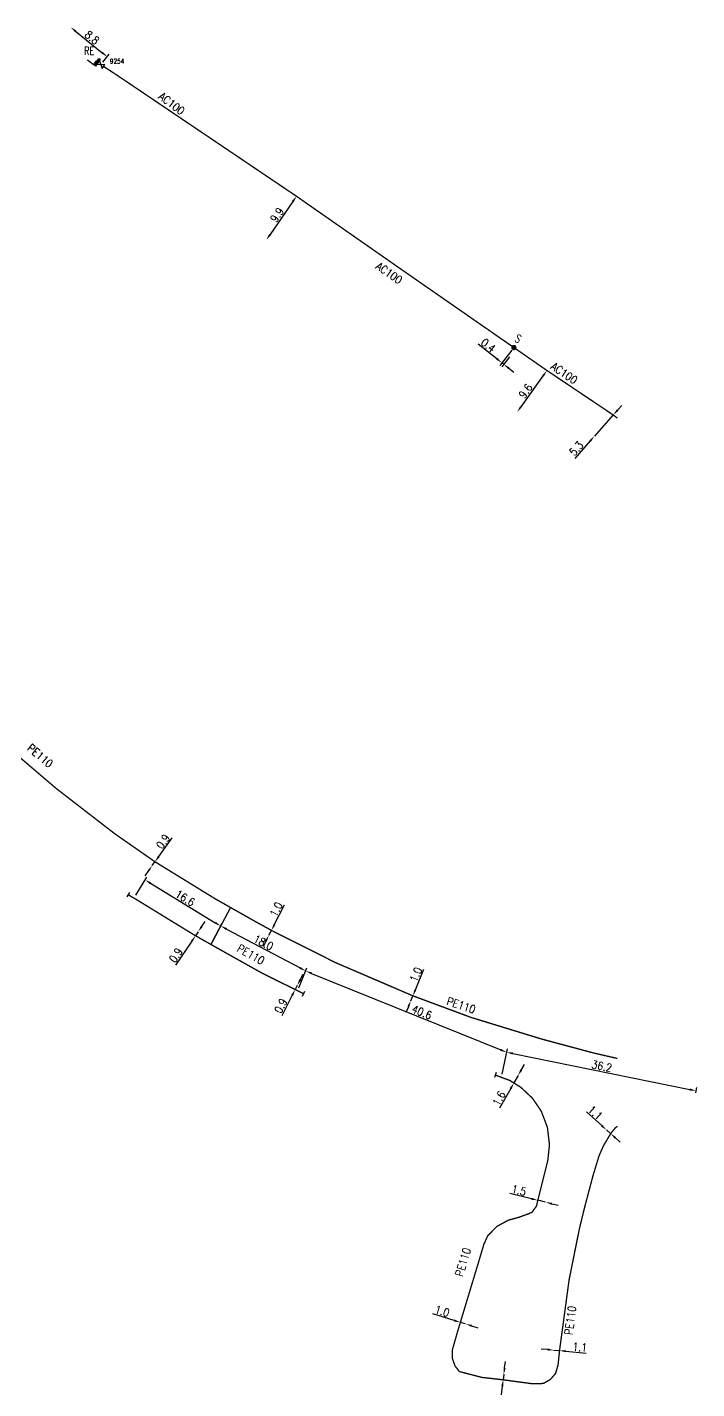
# Model space of a CAD drawing. Header units: millimetres. Extents: x 138998 to 140015, y 127998 to 129006.
# Drawn here: x 139889.5 to 140014.9, y 128751 to 129006.1 of the extents above; entities that cross this region are included whole.
import ezdxf
from ezdxf.enums import TextEntityAlignment as Align

# ---------------------------------------------------------------- set-up
doc = ezdxf.new("R2010")
doc.units = ezdxf.units.MM
doc.header["$PDMODE"] = 34
doc.linetypes.add('L_25_AP', pattern=[2000, 1000, 1000])
doc.linetypes.add('L_25_PE', pattern=[2000, 1000, 1000])
doc.layers.get('0').update_dxf_attribs({"linetype": 'CONTINUOUS'})
doc.layers.get('DEFPOINTS').update_dxf_attribs({"linetype": 'CONTINUOUS'})
for name, color, linetype in [('L_150', 1, 'CONTINUOUS'), ('L_300', 7, 'CONTINUOUS'), ('L_340', 7, 'CONTINUOUS')]:
    doc.layers.add(name, color=color, linetype=linetype)
doc.styles.add('G_ROMANS', font='ROMANS.SHX', dxfattribs={"width": 0.75})
doc.styles.get("Standard").update_dxf_attribs({"font": 'romans.shx', "width": 0.85})
doc.dimstyles.get("Standard").update_dxf_attribs({"dimtxt": 1.5, "dimasz": 1.2, "dimexe": 0.625, "dimexo": 0.625, "dimgap": 0.25, "dimtad": 1, "dimdec": 1, "dimzin": 0, "dimdsep": 46, "dimtxsty": 'Standard', "dimcen": -0.5, "dimadec": 0, "dimazin": 0, "dimtfac": 1, "dimtdec": 1, "dimtmove": 0, "dimatfit": 3, "dimfxl": 0, "dimtolj": 1, "dimtzin": 0, "dimarcsym": 0})

# ---------------------------------------------------------------- blocks, each defined once
blk = doc.blocks.new('*D213')
at = {"layer": 'DEFPOINTS', "color": 0, "linetype": 'Continuous', "transparency": 16777216}
for p in [(139986.8, 128941.79), (139981.21, 128933.99), (139981.21, 128933.99)]:
    blk.add_point(p, dxfattribs=at)
at = {"layer": 'L_150', "color": 0, "linetype": 'Continuous', "lineweight": -2, "transparency": 16777216}
blk.add_line((139986.1, 128940.82), (139981.91, 128934.96), dxfattribs=at)
at = {"layer": 'L_150', "color": 0, "linetype": 'Continuous', "transparency": 16777216}
for points in [[(139985.94, 128940.93), (139986.27, 128940.7), (139986.8, 128941.79)], [(139981.75, 128935.08), (139982.08, 128934.85), (139981.21, 128933.99)]]:
    blk.add_solid(points, dxfattribs=at)
at = {"layer": 'L_150', "color": 0, "linetype": 'Continuous', "transparency": 16777216, "insert": (139982.81, 128937.94), "char_height": 1.5, "attachment_point": 5, "rotation": 54.409}
blk.add_mtext('\\A1;9.6', dxfattribs=at)
blk = doc.blocks.new('L_300_11')
at = {"color": 0, "linetype": 'Continuous', "const_width": 0.497, "flags": 128}
blk.add_lwpolyline([(-0.25, 0, 1), (0.25, 0, 1)], format="xyb", close=True, dxfattribs=at)
at = {"color": 0, "linetype": 'Continuous', "style": 'G_ROMANS', "width": 0.75}
blk.add_text('S', height=1.5, dxfattribs=at).set_placement((0, 1.85), align=Align.MIDDLE)
at = {"color": 0, "linetype": 'Continuous', "width": 0.75, "flags": 3}
for tag, p in [('DEF_LEG', (0, -5)), ('DEF_COUP', (0, -7.5)), ('DEF_TYPE', (0, -10))]:
    blk.add_attdef(tag, text='', height=1.2, dxfattribs=at).set_placement(p, align=Align.MIDDLE)
blk = doc.blocks.new('*D214')
at = {"layer": 'DEFPOINTS', "color": 0, "linetype": 'Continuous', "transparency": 16777216}
for p in [(139980.18, 128944.82), (139980.61, 128946.09), (139978.36, 128943.23)]:
    blk.add_point(p, dxfattribs=at)
at = {"layer": 'L_300', "color": 0, "linetype": 'Continuous', "lineweight": -2, "transparency": 16777216}
for p, q in [((139977.42, 128943.97), (139973.93, 128946.71)), ((139980.22, 128945.6), (139977.98, 128942.74)), ((139979.79, 128944.33), (139978.33, 128942.46)), ((139978.71, 128942.96), (139978.36, 128943.23)), ((139979.65, 128942.21), (139980.6, 128941.47))]:
    blk.add_line(p, q, dxfattribs=at)
at = {"layer": 'L_300', "color": 0, "linetype": 'Continuous', "transparency": 16777216}
for points in [[(139977.54, 128944.13), (139977.29, 128943.82), (139978.36, 128943.23)], [(139979.78, 128942.37), (139979.53, 128942.06), (139978.71, 128942.96)]]:
    blk.add_solid(points, dxfattribs=at)
at = {"layer": 'L_300', "color": 0, "linetype": 'Continuous', "transparency": 16777216, "insert": (139975.82, 128946.5), "char_height": 1.5, "attachment_point": 5, "rotation": 321.8153}
blk.add_mtext('\\A1;0.4', dxfattribs=at)
blk = doc.blocks.new('*D232')
at = {"layer": 'DEFPOINTS', "color": 0, "linetype": 'Continuous', "transparency": 16777216}
for p in [(139939.91, 128974.43), (139934.27, 128966.29), (139934.27, 128966.29)]:
    blk.add_point(p, dxfattribs=at)
at = {"layer": 'L_150', "color": 0, "linetype": 'Continuous', "lineweight": -2, "transparency": 16777216}
blk.add_line((139939.23, 128973.44), (139934.95, 128967.28), dxfattribs=at)
at = {"layer": 'L_150', "color": 0, "linetype": 'Continuous', "transparency": 16777216}
for points in [[(139939.06, 128973.56), (139939.39, 128973.33), (139939.91, 128974.43)], [(139934.79, 128967.39), (139935.12, 128967.17), (139934.27, 128966.29)]]:
    blk.add_solid(points, dxfattribs=at)
at = {"layer": 'L_150', "color": 0, "linetype": 'Continuous', "transparency": 16777216, "insert": (139936.27, 128970.93), "char_height": 1.5, "attachment_point": 5, "rotation": 55.2483}
blk.add_mtext('\\A1;9.9', dxfattribs=at)
blk = doc.blocks.new('L_300_03')
at = {"color": 0, "linetype": 'Continuous', "flags": 128}
blk.add_lwpolyline([(-1, 0.75), (1, -0.75), (1, 0.75), (-1, -0.75), (-1, 0.75)], dxfattribs=at)
at = {"color": 0, "linetype": 'Continuous', "width": 0.75}
blk.add_attdef('NUM', text='', height=1.5, dxfattribs=at).set_placement((0, 2.1), align=Align.MIDDLE_CENTER)
at = {"color": 0, "linetype": 'Continuous', "width": 0.75, "flags": 3}
for tag, p in [('DEF_COUP', (0, -7.5)), ('DEF_LEG', (0, -5)), ('DEF_TYPE', (0, -10))]:
    blk.add_attdef(tag, text='', height=1.2, dxfattribs=at).set_placement(p, align=Align.MIDDLE)
blk = doc.blocks.new('L_340_20')
at = {"linetype": 'Continuous'}
blk.add_hatch(color=0, dxfattribs=at).paths.add_polyline_path([(0.125, 0.75), (-0.125, 0.75), (-0.125, -0.75), (0.125, -0.75)])
at = {"color": 0, "linetype": 'Continuous'}
blk.add_lwpolyline([(-0.125, 0.75), (0.125, 0.75), (0.125, -0.75), (-0.125, -0.75)], close=True, dxfattribs=at)
at = {"color": 0, "linetype": 'Continuous', "width": 0.75}
for tag, height, flags, p in [('RE', 1.5, 8, (0, 3)), ('DEF_LEG', 1.2, 3, (0, -5)), ('DEF_COUP', 1.2, 3, (0, -7.5)), ('DEF_TYPE', 1.2, 3, (0, -10))]:
    blk.add_attdef(tag, text='', height=height, dxfattribs=dict(at, flags=flags)).set_placement(p, align=Align.MIDDLE)
blk = doc.blocks.new('*D328')
at = {"layer": 'DEFPOINTS', "color": 0, "linetype": 'Continuous', "ltscale": 0.1, "transparency": 16777216}
for p in [(139978.6, 128752.66), (139978.73, 128753.71), (139978.73, 128753.71)]:
    blk.add_point(p, dxfattribs=at)
at = {"layer": 'L_150', "color": 0, "linetype": 'Continuous', "lineweight": -2, "ltscale": 0.1, "transparency": 16777216}
for p, q in [((139978.88, 128754.9), (139979.03, 128756.09)), ((139978.73, 128753.71), (139978.6, 128752.66)), ((139978.45, 128751.47), (139977.91, 128747.18))]:
    blk.add_line(p, q, dxfattribs=at)
at = {"layer": 'L_150', "color": 0, "linetype": 'Continuous', "ltscale": 0.1, "transparency": 16777216}
for points in [[(139978.68, 128754.92), (139979.08, 128754.87), (139978.73, 128753.71)], [(139978.25, 128751.5), (139978.65, 128751.45), (139978.6, 128752.66)]]:
    blk.add_solid(points, dxfattribs=at)
at = {"layer": 'L_150', "color": 0, "linetype": 'Continuous', "ltscale": 0.1, "transparency": 16777216, "insert": (139977.08, 128748.61), "char_height": 1.5, "attachment_point": 5, "rotation": 82.8265}
blk.add_mtext('\\A1;1.1', dxfattribs=at)
blk = doc.blocks.new('*D329')
at = {"layer": 'DEFPOINTS', "color": 0, "linetype": 'Continuous', "ltscale": 0.1, "transparency": 16777216}
for p in [(139988.12, 128758.22), (139988.12, 128758.22), (139989.16, 128758.12)]:
    blk.add_point(p, dxfattribs=at)
at = {"layer": 'L_150', "color": 0, "linetype": 'Continuous', "lineweight": -2, "ltscale": 0.1, "transparency": 16777216}
for p, q in [((139986.92, 128758.32), (139985.73, 128758.43)), ((139988.12, 128758.22), (139989.16, 128758.12)), ((139990.36, 128758.02), (139994.17, 128757.68))]:
    blk.add_line(p, q, dxfattribs=at)
at = {"layer": 'L_150', "color": 0, "linetype": 'Continuous', "ltscale": 0.1, "transparency": 16777216}
for points in [[(139986.94, 128758.52), (139986.91, 128758.12), (139988.12, 128758.22)], [(139990.38, 128758.22), (139990.34, 128757.82), (139989.16, 128758.12)]]:
    blk.add_solid(points, dxfattribs=at)
at = {"layer": 'L_150', "color": 0, "linetype": 'Continuous', "ltscale": 0.1, "transparency": 16777216, "insert": (139992.95, 128758.79), "char_height": 1.5, "attachment_point": 5, "rotation": 354.9535}
blk.add_mtext('\\A1;1.1', dxfattribs=at)
blk = doc.blocks.new('*D330')
at = {"layer": 'DEFPOINTS', "color": 0, "linetype": 'Continuous', "ltscale": 0.1, "transparency": 16777216}
for p in [(139997.95, 128799.49), (139997.95, 128799.49), (139998.73, 128798.79)]:
    blk.add_point(p, dxfattribs=at)
at = {"layer": 'L_150', "color": 0, "linetype": 'Continuous', "lineweight": -2, "ltscale": 0.1, "transparency": 16777216}
for p, q in [((139997.06, 128800.29), (139994.21, 128802.85)), ((139998.73, 128798.79), (139997.95, 128799.49)), ((139999.62, 128797.98), (140000.52, 128797.18))]:
    blk.add_line(p, q, dxfattribs=at)
at = {"layer": 'L_150', "color": 0, "linetype": 'Continuous', "ltscale": 0.1, "transparency": 16777216}
for points in [[(139997.19, 128800.44), (139996.92, 128800.14), (139997.95, 128799.49)], [(139999.76, 128798.13), (139999.49, 128797.84), (139998.73, 128798.79)]]:
    blk.add_solid(points, dxfattribs=at)
at = {"layer": 'L_150', "color": 0, "linetype": 'Continuous', "ltscale": 0.1, "transparency": 16777216, "insert": (139995.86, 128802.71), "char_height": 1.5, "attachment_point": 5, "rotation": 318.0686}
blk.add_mtext('\\A1;1.1', dxfattribs=at)
blk = doc.blocks.new('*D331')
at = {"layer": 'DEFPOINTS', "color": 0, "linetype": 'Continuous', "ltscale": 0.1, "transparency": 16777216}
for p in [(139981.4, 128809.67), (139981.4, 128809.67), (139980.61, 128808.28)]:
    blk.add_point(p, dxfattribs=at)
at = {"layer": 'L_150', "color": 0, "linetype": 'Continuous', "lineweight": -2, "ltscale": 0.1, "transparency": 16777216}
for p, q in [((139981.99, 128810.71), (139982.58, 128811.76)), ((139981.4, 128809.67), (139980.61, 128808.28)), ((139980.02, 128807.23), (139977.95, 128803.59))]:
    blk.add_line(p, q, dxfattribs=at)
at = {"layer": 'L_150', "color": 0, "linetype": 'Continuous', "ltscale": 0.1, "transparency": 16777216}
for points in [[(139981.81, 128810.81), (139982.16, 128810.62), (139981.4, 128809.67)], [(139979.84, 128807.33), (139980.19, 128807.13), (139980.61, 128808.28)]]:
    blk.add_solid(points, dxfattribs=at)
at = {"layer": 'L_150', "color": 0, "linetype": 'Continuous', "ltscale": 0.1, "transparency": 16777216, "insert": (139977.82, 128805.38), "char_height": 1.5, "attachment_point": 5, "rotation": 60.4925}
blk.add_mtext('\\A1;1.6', dxfattribs=at)
blk = doc.blocks.new('*D332')
at = {"layer": 'DEFPOINTS', "color": 0, "linetype": 'Continuous', "ltscale": 0.1, "transparency": 16777216}
for p in [(139985.1, 128786.29), (139986.56, 128785.93), (139986.56, 128785.93)]:
    blk.add_point(p, dxfattribs=at)
at = {"layer": 'L_150', "color": 0, "linetype": 'Continuous', "lineweight": -2, "ltscale": 0.1, "transparency": 16777216}
for p, q in [((139983.94, 128786.57), (139979.87, 128787.57)), ((139986.56, 128785.93), (139985.1, 128786.29)), ((139987.72, 128785.65), (139988.89, 128785.36))]:
    blk.add_line(p, q, dxfattribs=at)
at = {"layer": 'L_150', "color": 0, "linetype": 'Continuous', "ltscale": 0.1, "transparency": 16777216}
for points in [[(139983.98, 128786.77), (139983.89, 128786.38), (139985.1, 128786.29)], [(139987.77, 128785.84), (139987.68, 128785.45), (139986.56, 128785.93)]]:
    blk.add_solid(points, dxfattribs=at)
at = {"layer": 'L_150', "color": 0, "linetype": 'Continuous', "ltscale": 0.1, "transparency": 16777216, "insert": (139981.56, 128788.18), "char_height": 1.5, "attachment_point": 5, "rotation": 346.2581}
blk.add_mtext('\\A1;1.5', dxfattribs=at)
blk = doc.blocks.new('*D333')
at = {"layer": 'DEFPOINTS', "color": 0, "linetype": 'Continuous', "transparency": 16777216}
for p in [(139978.3, 128809.33), (140014.73, 128806.82), (140014.54, 128805.84)]:
    blk.add_point(p, dxfattribs=at)
at = {"layer": 'L_340', "color": 0, "linetype": 'Continuous', "lineweight": -2, "transparency": 16777216}
for p, q in [((139978.43, 128809.94), (139979.39, 128814.65)), ((139980.44, 128813.8), (140013.56, 128807.06)), ((140014.66, 128806.45), (140014.86, 128807.43))]:
    blk.add_line(p, q, dxfattribs=at)
at = {"layer": 'L_340', "color": 0, "linetype": 'Continuous', "transparency": 16777216}
for points in [[(139980.48, 128813.99), (139980.4, 128813.6), (139979.26, 128814.04)], [(140013.6, 128807.26), (140013.52, 128806.86), (140014.73, 128806.82)]]:
    blk.add_solid(points, dxfattribs=at)
at = {"layer": 'L_340', "color": 0, "linetype": 'Continuous', "transparency": 16777216, "insert": (139997.08, 128811.43), "char_height": 1.5, "attachment_point": 5, "rotation": 348.5011}
blk.add_mtext('\\A1;36.2', dxfattribs=at)
blk = doc.blocks.new('L_340_07')
at = {"color": 0, "linetype": 'Continuous', "const_width": 0.25, "flags": 128}
blk.add_lwpolyline([(0, 0), (1.25, 0)], dxfattribs=at)
at = {"color": 0, "linetype": 'Continuous', "flags": 128}
blk.add_lwpolyline([(1.25, -0.5), (1.25, 0.5)], dxfattribs=at)
at = {"color": 0, "linetype": 'Continuous', "style": 'G_ROMANS', "width": 0.75, "flags": 3}
for tag, p in [('DEF_LEG', (0.72, -3.47)), ('DEF_COUP', (0.72, -5.97)), ('DEF_TYPE', (0.72, -8.47))]:
    blk.add_attdef(tag, text='', height=1.2, dxfattribs=at).set_placement(p, align=Align.MIDDLE)
blk = doc.blocks.new('*D334')
at = {"layer": 'DEFPOINTS', "color": 0, "linetype": 'Continuous', "ltscale": 0.1, "transparency": 16777216}
for p in [(139921.47, 128836.58), (139921.47, 128836.58), (139920.99, 128835.87)]:
    blk.add_point(p, dxfattribs=at)
at = {"layer": 'L_150', "color": 0, "linetype": 'Continuous', "lineweight": -2, "ltscale": 0.1, "transparency": 16777216}
for p, q in [((139921.47, 128836.58), (139920.99, 128835.87)), ((139922.14, 128837.57), (139922.81, 128838.56)), ((139920.32, 128834.88), (139917.26, 128830.37))]:
    blk.add_line(p, q, dxfattribs=at)
at = {"layer": 'L_150', "color": 0, "linetype": 'Continuous', "ltscale": 0.1, "transparency": 16777216}
for points in [[(139921.98, 128837.68), (139922.31, 128837.46), (139921.47, 128836.58)], [(139920.15, 128834.99), (139920.48, 128834.77), (139920.99, 128835.87)]]:
    blk.add_solid(points, dxfattribs=at)
at = {"layer": 'L_150', "color": 0, "linetype": 'Continuous', "ltscale": 0.1, "transparency": 16777216, "insert": (139917.31, 128832.22), "char_height": 1.5, "attachment_point": 5, "rotation": 55.8798}
blk.add_mtext('\\A1;0.9', dxfattribs=at)
blk = doc.blocks.new('*D335')
at = {"layer": 'DEFPOINTS', "color": 0, "linetype": 'Continuous', "ltscale": 0.1, "transparency": 16777216}
for p in [(139940.05, 128826.54), (139940.05, 128826.54), (139939.66, 128825.79)]:
    blk.add_point(p, dxfattribs=at)
at = {"layer": 'L_150', "color": 0, "linetype": 'Continuous', "lineweight": -2, "ltscale": 0.1, "transparency": 16777216}
for p, q in [((139940.05, 128826.54), (139939.66, 128825.79)), ((139940.6, 128827.61), (139941.14, 128828.68)), ((139939.11, 128824.72), (139937.14, 128820.88))]:
    blk.add_line(p, q, dxfattribs=at)
at = {"layer": 'L_150', "color": 0, "linetype": 'Continuous', "ltscale": 0.1, "transparency": 16777216}
for points in [[(139940.42, 128827.7), (139940.77, 128827.52), (139940.05, 128826.54)], [(139938.93, 128824.81), (139939.29, 128824.63), (139939.66, 128825.79)]]:
    blk.add_solid(points, dxfattribs=at)
at = {"layer": 'L_150', "color": 0, "linetype": 'Continuous', "ltscale": 0.1, "transparency": 16777216, "insert": (139936.96, 128822.72), "char_height": 1.5, "attachment_point": 5, "rotation": 62.813}
blk.add_mtext('\\A1;0.9', dxfattribs=at)
blk = doc.blocks.new('*D341')
at = {"layer": 'DEFPOINTS', "color": 0, "linetype": 'Continuous', "ltscale": 0.1, "transparency": 16777216}
for p in [(139913.4, 128849.73), (139912.9, 128849.04), (139912.9, 128849.04)]:
    blk.add_point(p, dxfattribs=at)
at = {"layer": 'L_150', "color": 0, "linetype": 'Continuous', "lineweight": -2, "ltscale": 0.1, "transparency": 16777216}
for p, q in [((139914.11, 128850.7), (139916.64, 128854.19)), ((139912.9, 128849.04), (139913.4, 128849.73)), ((139912.2, 128848.07), (139911.49, 128847.1))]:
    blk.add_line(p, q, dxfattribs=at)
at = {"layer": 'L_150', "color": 0, "linetype": 'Continuous', "ltscale": 0.1, "transparency": 16777216}
for points in [[(139913.95, 128850.82), (139914.27, 128850.58), (139913.4, 128849.73)], [(139912.04, 128848.19), (139912.36, 128847.95), (139912.9, 128849.04)]]:
    blk.add_solid(points, dxfattribs=at)
at = {"layer": 'L_150', "color": 0, "linetype": 'Continuous', "ltscale": 0.1, "transparency": 16777216, "insert": (139914.92, 128853.52), "char_height": 1.5, "attachment_point": 5, "rotation": 54.0203}
blk.add_mtext('\\A1;0.9', dxfattribs=at)
blk = doc.blocks.new('*D344')
at = {"layer": 'DEFPOINTS', "color": 0, "linetype": 'Continuous', "ltscale": 0.1, "transparency": 16777216}
for p in [(139970.59, 128763.42), (139970.59, 128763.42), (139971.55, 128763.12)]:
    blk.add_point(p, dxfattribs=at)
at = {"layer": 'L_150', "color": 0, "linetype": 'Continuous', "lineweight": -2, "ltscale": 0.1, "transparency": 16777216}
for p, q in [((139969.45, 128763.77), (139965.44, 128765.01)), ((139971.55, 128763.12), (139970.59, 128763.42)), ((139972.69, 128762.77), (139973.84, 128762.42))]:
    blk.add_line(p, q, dxfattribs=at)
at = {"layer": 'L_150', "color": 0, "linetype": 'Continuous', "ltscale": 0.1, "transparency": 16777216}
for points in [[(139969.5, 128763.96), (139969.39, 128763.58), (139970.59, 128763.42)], [(139972.75, 128762.96), (139972.64, 128762.58), (139971.55, 128763.12)]]:
    blk.add_solid(points, dxfattribs=at)
at = {"layer": 'L_150', "color": 0, "linetype": 'Continuous', "ltscale": 0.1, "transparency": 16777216, "insert": (139967.17, 128765.52), "char_height": 1.5, "attachment_point": 5, "rotation": 342.8435}
blk.add_mtext('\\A1;1.0', dxfattribs=at)
blk = doc.blocks.new('*D345')
at = {"layer": 'DEFPOINTS', "color": 0, "linetype": 'Continuous', "ltscale": 0.1, "transparency": 16777216}
for p in [(139935.2, 128836.88), (139934.74, 128835.99), (139934.74, 128835.99)]:
    blk.add_point(p, dxfattribs=at)
at = {"layer": 'L_150', "color": 0, "linetype": 'Continuous', "lineweight": -2, "ltscale": 0.1, "transparency": 16777216}
for p, q in [((139935.75, 128837.94), (139937.66, 128841.67)), ((139934.74, 128835.99), (139935.2, 128836.88)), ((139934.2, 128834.92), (139933.65, 128833.85))]:
    blk.add_line(p, q, dxfattribs=at)
at = {"layer": 'L_150', "color": 0, "linetype": 'Continuous', "ltscale": 0.1, "transparency": 16777216}
for points in [[(139935.57, 128838.03), (139935.93, 128837.85), (139935.2, 128836.88)], [(139934.02, 128835.01), (139934.37, 128834.83), (139934.74, 128835.99)]]:
    blk.add_solid(points, dxfattribs=at)
at = {"layer": 'L_150', "color": 0, "linetype": 'Continuous', "ltscale": 0.1, "transparency": 16777216, "insert": (139936.09, 128840.8), "char_height": 1.5, "attachment_point": 5, "rotation": 62.8306}
blk.add_mtext('\\A1;1.0', dxfattribs=at)
blk = doc.blocks.new('*D346')
at = {"layer": 'DEFPOINTS', "color": 0, "linetype": 'Continuous', "ltscale": 0.1, "transparency": 16777216}
for p in [(139961.7, 128824.61), (139961.31, 128823.69), (139961.31, 128823.69)]:
    blk.add_point(p, dxfattribs=at)
at = {"layer": 'L_150', "color": 0, "linetype": 'Continuous', "lineweight": -2, "ltscale": 0.1, "transparency": 16777216}
for p, q in [((139962.16, 128825.72), (139963.77, 128829.58)), ((139961.31, 128823.69), (139961.7, 128824.61)), ((139960.85, 128822.58), (139960.39, 128821.47))]:
    blk.add_line(p, q, dxfattribs=at)
at = {"layer": 'L_150', "color": 0, "linetype": 'Continuous', "ltscale": 0.1, "transparency": 16777216}
for points in [[(139961.97, 128825.79), (139962.34, 128825.64), (139961.7, 128824.61)], [(139960.67, 128822.66), (139961.04, 128822.5), (139961.31, 128823.69)]]:
    blk.add_solid(points, dxfattribs=at)
at = {"layer": 'L_150', "color": 0, "linetype": 'Continuous', "ltscale": 0.1, "transparency": 16777216, "insert": (139962.27, 128828.59), "char_height": 1.5, "attachment_point": 5, "rotation": 67.3752}
blk.add_mtext('\\A1;1.0', dxfattribs=at)
blk = doc.blocks.new('*D363')
at = {"layer": 'DEFPOINTS', "color": 0, "linetype": 'Continuous', "transparency": 16777216}
for p in [(139940.12, 128825.56), (139979.26, 128814.04), (139979.26, 128814.04)]:
    blk.add_point(p, dxfattribs=at)
at = {"layer": 'L_340', "color": 0, "linetype": 'Continuous', "lineweight": -2, "transparency": 16777216}
for p, q in [((139940.36, 128826.14), (139941.86, 128829.85)), ((139942.74, 128828.82), (139978.15, 128814.49))]:
    blk.add_line(p, q, dxfattribs=at)
at = {"layer": 'L_340', "color": 0, "linetype": 'Continuous', "transparency": 16777216}
for points in [[(139942.81, 128829), (139942.66, 128828.63), (139941.63, 128829.27)], [(139978.22, 128814.67), (139978.07, 128814.3), (139979.26, 128814.04)]]:
    blk.add_solid(points, dxfattribs=at)
at = {"layer": 'L_340', "color": 0, "linetype": 'Continuous', "transparency": 16777216, "insert": (139963.38, 128821.54), "char_height": 1.5, "attachment_point": 5, "rotation": 337.9635}
blk.add_mtext('\\A1;40.6', dxfattribs=at)
blk = doc.blocks.new('*D364')
at = {"layer": 'DEFPOINTS', "color": 0, "linetype": 'Continuous', "ltscale": 0.1, "transparency": 16777216}
for p in [(139923.89, 128834.23), (139941.63, 128829.27), (139941.63, 128829.27)]:
    blk.add_point(p, dxfattribs=at)
at = {"layer": 'L_150', "color": 0, "linetype": 'Continuous', "lineweight": -2, "ltscale": 0.1, "transparency": 16777216}
for p, q in [((139924.18, 128834.78), (139926.01, 128838.25)), ((139926.78, 128837.13), (139940.57, 128829.83))]:
    blk.add_line(p, q, dxfattribs=at)
at = {"layer": 'L_150', "color": 0, "linetype": 'Continuous', "ltscale": 0.1, "transparency": 16777216}
for points in [[(139926.87, 128837.31), (139926.69, 128836.95), (139925.72, 128837.69)], [(139940.66, 128830.01), (139940.47, 128829.66), (139941.63, 128829.27)]]:
    blk.add_solid(points, dxfattribs=at)
at = {"layer": 'L_150', "color": 0, "linetype": 'Continuous', "ltscale": 0.1, "transparency": 16777216, "insert": (139933.71, 128834.59), "char_height": 1.5, "attachment_point": 5, "rotation": 332.1028}
blk.add_mtext('\\A1;18.0', dxfattribs=at)
blk = doc.blocks.new('*D365')
at = {"layer": 'DEFPOINTS', "color": 0, "linetype": 'Continuous', "transparency": 16777216}
for p in [(139909.46, 128842.91), (139925.72, 128837.69), (139925.72, 128837.69)]:
    blk.add_point(p, dxfattribs=at)
at = {"layer": 'L_340', "color": 0, "linetype": 'Continuous', "lineweight": -2, "transparency": 16777216}
for p, q in [((139909.79, 128843.45), (139911.87, 128846.86)), ((139912.57, 128845.7), (139924.69, 128838.31)), ((139925.39, 128837.16), (139925.39, 128837.15))]:
    blk.add_line(p, q, dxfattribs=at)
at = {"layer": 'L_340', "color": 0, "linetype": 'Continuous', "transparency": 16777216}
for points in [[(139912.67, 128845.88), (139912.46, 128845.53), (139911.54, 128846.33)], [(139924.8, 128838.48), (139924.59, 128838.14), (139925.72, 128837.69)]]:
    blk.add_solid(points, dxfattribs=at)
at = {"layer": 'L_340', "color": 0, "linetype": 'Continuous', "transparency": 16777216, "insert": (139919.04, 128842.93), "char_height": 1.5, "attachment_point": 5, "rotation": 328.6207}
blk.add_mtext('\\A1;16.6', dxfattribs=at)
blk = doc.blocks.new('*D366')
at = {"layer": 'DEFPOINTS', "color": 0, "linetype": 'Continuous', "transparency": 16777216}
for p in [(139897.61, 129006.11), (139904.46, 129000.59), (139903.26, 128999.1)]:
    blk.add_point(p, dxfattribs=at)
at = {"layer": 'L_300', "color": 0, "linetype": 'Continuous', "lineweight": -2, "transparency": 16777216}
for p, q in [((139898.54, 129005.36), (139903.52, 129001.34)), ((139903.65, 128999.59), (139904.85, 129001.07))]:
    blk.add_line(p, q, dxfattribs=at)
at = {"layer": 'L_300', "color": 0, "linetype": 'Continuous', "transparency": 16777216}
for points in [[(139898.67, 129005.51), (139898.42, 129005.2), (139897.61, 129006.11)], [(139903.65, 129001.49), (139903.4, 129001.18), (139904.46, 129000.59)]]:
    blk.add_solid(points, dxfattribs=at)
at = {"layer": 'L_300', "color": 0, "linetype": 'Continuous', "transparency": 16777216, "insert": (139901.61, 129004.17), "char_height": 1.5, "attachment_point": 5, "rotation": 321.1011}
blk.add_mtext('\\A1;8.8', dxfattribs=at)
blk = doc.blocks.new('*D525')
at = {"layer": 'DEFPOINTS', "color": 0, "linetype": 'Continuous', "transparency": 16777216}
for p in [(139999.22, 128933.45), (139995.7, 128929.48), (139995.7, 128929.48)]:
    blk.add_point(p, dxfattribs=at)
at = {"layer": 'L_150', "color": 0, "linetype": 'Continuous', "lineweight": -2, "transparency": 16777216}
for p, q in [((139999.22, 128933.45), (139995.7, 128929.48)), ((140000.02, 128934.35), (140000.81, 128935.24)), ((139994.9, 128928.59), (139992, 128925.32))]:
    blk.add_line(p, q, dxfattribs=at)
at = {"layer": 'L_150', "color": 0, "linetype": 'Continuous', "transparency": 16777216}
for points in [[(139999.87, 128934.48), (140000.17, 128934.21), (139999.22, 128933.45)], [(139994.75, 128928.72), (139995.05, 128928.45), (139995.7, 128929.48)]]:
    blk.add_solid(points, dxfattribs=at)
at = {"layer": 'L_150', "color": 0, "linetype": 'Continuous', "transparency": 16777216, "insert": (139992.31, 128927.17), "char_height": 1.5, "attachment_point": 5, "rotation": 48.4092}
blk.add_mtext('\\A1;5.3', dxfattribs=at)

msp = doc.modelspace()

# ---------------------------------------------------------------- linework, layer by layer
at = {"layer": 'L_150', "linetype": 'L_25_AP', "const_width": 0.25, "flags": 128}
for points in [[(139902.5, 128999.61), (139902.34, 128999.72), (139901.89, 128999.1), (139900.73, 129000)], [(139902.76, 128999.44), (139902.71, 128999.47)]]:
    msp.add_lwpolyline(points, dxfattribs=at)
at = {"layer": 'L_150', "linetype": 'L_25_AP', "flags": 128}
msp.add_lwpolyline([(140000, 128932.86, 0.25, 0.25, 0), (139999.22, 128933.45, 0.25, 0.25, 0), (139986.8, 128941.79, 0.25, 0.25, 0), (139986.8, 128941.79, 0.25, 0.25, 0), (139960.47, 128960.08, 0.25, 0.25, 0), (139960.47, 128960.08, 0.25, 0.25, 0), (139939.91, 128974.43, 0.25, 0.25, 0), (139933.57, 128978.71, 0.25, 0.25, 0), (139906.27, 128997.14, 0.25, 0.25, 0), (139903.76, 128998.77, 0, 0, 0)], format="xyseb", dxfattribs=at)
at = {"layer": 'L_150', "linetype": 'L_25_PE', "ltscale": 0.1, "flags": 128}
msp.add_lwpolyline([(140000, 128812.87, 0.25, 0.25, 0), (139995.46, 128813.92, 0.25, 0.25, 0), (139985.82, 128816.51, 0.25, 0.25, 0), (139972.6, 128820.56, 0.25, 0.25, 0), (139961.7, 128824.61, 0.25, 0.25, 0), (139947.2, 128830.84, 0.25, 0.25, 0), (139935.2, 128836.88, 0.25, 0.25, 0), (139932.11, 128838.58, 0.25, 0.25, 0), (139924.61, 128842.83, 0.25, 0.25, 0), (139913.4, 128849.73, 0.25, 0.25, 0), (139905.86, 128854.99, 0.25, 0.25, 0), (139894.85, 128863.51, 0.25, 0.25, 0), (139884.26, 128872.56, 0.25, 0.25, 0), (139877.44, 128878.67, 0.25, 0.25, 0), (139871.49, 128883.78, 0.25, 0.25, 0), (139870.02, 128885.22, 0.25, 0.25, 0), (139869.47, 128886.32, 0.25, 0.25, 0), (139869.31, 128887.55, 0.25, 0.25, 0), (139870.5, 128892.37, 0.25, 0.25, 0), (139878.13, 128922.55, 0.25, 0.25, 0), (139882.34, 128938.81, 0.25, 0.25, 0), (139884.37, 128946.85, 0, 0, 0)], format="xyseb", dxfattribs=at)
at = {"layer": 'L_150', "linetype": 'L_25_PE', "ltscale": 0.1, "const_width": 0.25, "flags": 128}
for points in [[(139909.47, 128842.93), (139916.12, 128838.85), (139920.99, 128835.87), (139923.89, 128834.23), (139928.26, 128831.77), (139933.59, 128828.79), (139939.66, 128825.79), (139940.12, 128825.56), (139940.12, 128825.56)], [(139923.89, 128834.23), (139927.56, 128841.16)]]:
    msp.add_lwpolyline(points, dxfattribs=at)
at = {"layer": 'L_150', "linetype": 'L_25_PE', "ltscale": 0.1, "const_width": 0.25}
msp.add_lwpolyline([(139978.3, 128809.33), (139979.82, 128808.76), (139980.61, 128808.28), (139981.9, 128807.48), (139984.1, 128805.41), (139985.74, 128803), (139986.89, 128799.97), (139987.28, 128796.69), (139986.96, 128793.75), (139985.1, 128786.29), (139984.83, 128785.19), (139984.03, 128784.07), (139983.29, 128783.74), (139981.39, 128783.06), (139979.58, 128782.57), (139977.43, 128781.4), (139975.72, 128779.66), (139975, 128778.07), (139973.99, 128774.69), (139970.59, 128763.42), (139970.01, 128761.48), (139969.08, 128758.24), (139969.08, 128756.69), (139969.6, 128755.25), (139970.3, 128754.34, 0.167782), (139970.57, 128754.16), (139974.62, 128753.11), (139978.6, 128752.66), (139983.86, 128751.95), (139985.47, 128751.91), (139986.22, 128752.01), (139987.44, 128752.72), (139988.42, 128753.84), (139988.89, 128755.45), (139989.16, 128758.12), (139990.95, 128771.37), (139992.9, 128781.04), (139993.86, 128784.98), (139995.4, 128790.81), (139996.57, 128794.67), (139997.42, 128796.57), (139998.49, 128798.37), (139998.73, 128798.79), (139999.63, 128799.9), (140000, 128800.16)], format="xyb", dxfattribs=at)

# ---------------------------------------------------------------- block references
at = {"layer": 'L_300'}
ref = msp.add_blockref('L_300_03', (139903.26, 128999.1), dxfattribs=dict(at, xscale=0.6000000000115117, yscale=0.6000000000115117, rotation=325.9810640625585))
ref.add_attrib('NUM', '9254', dxfattribs={"layer": '0', "color": 0, "linetype": 'Continuous', "height": 0.9, "width": 0.75}).set_placement((139906.31, 128999.74), align=Align.MIDDLE_CENTER)
at = {"layer": 'L_300', "rotation": 334.2964989766563}
msp.add_blockref('L_300_11', (139980.61, 128946.09), dxfattribs=at)
at = {"layer": 'L_340'}
ref = msp.add_blockref('L_340_20', (139902.6, 128999.54), dxfattribs=dict(at, rotation=326.518583579212))
ref.add_attrib('RE', 'RE', dxfattribs={"layer": '0', "color": 0, "linetype": 'Continuous', "height": 1.5, "width": 0.75, "flags": 8}).set_placement((139901.07, 129001.7), align=Align.MIDDLE)
for p, rotation in [((139909.46, 128842.91), 148.5607476034453), ((139940.12, 128825.56), 333.6742387805409), ((139978.3, 128809.33), 159.3084665409885)]:
    msp.add_blockref('L_340_07', p, dxfattribs=dict(at, rotation=rotation))

# ---------------------------------------------------------------- texts
at = {"layer": 'L_150', "linetype": 'Continuous', "width": 0.85}
for rotation, p in [(322.7498, (139913.92, 128992.84)), (325.5006, (139954.6, 128960.97)), (325.5006, (139987.39, 128942.21))]:
    msp.add_text('AC100', height=1.5, rotation=rotation, dxfattribs=at).set_placement(p)
at = {"layer": 'L_150', "linetype": 'Continuous', "ltscale": 0.1, "width": 0.85}
for rotation, p in [(319.252, (139889.34, 128870.81)), (330.7479, (139928.61, 128833.05)), (341.767, (139967.91, 128822.98)), (73.4332, (139971.02, 128771.88)), (82.542, (139991.57, 128760.98))]:
    msp.add_text('PE110', height=1.5, rotation=rotation, dxfattribs=at).set_placement(p)

# ---------------------------------------------------------------- dimensions: what is measured, and where the dimension line sits
at = {"layer": 'L_150', "linetype": 'Continuous'}
for base, p1, p2, angle, picture, middle in [((139934.27, 128966.29), (139939.91, 128974.43), (139934.27, 128966.29), 55.2483, '*D232', (139937.09, 128970.36)), ((139981.21, 128933.99), (139986.8, 128941.79), (139981.21, 128933.99), 54.409, '*D213', (139983.63, 128937.36))]:
    dim = msp.add_linear_dim(base=base, p1=p1, p2=p2, angle=angle, dimstyle='Standard', dxfattribs=at)
    dim.commit()
    dim.dimension.update_dxf_attribs({"geometry": picture, "text_midpoint": middle, "dimtype": 160})
dim = msp.add_linear_dim(base=(139995.7, 128929.48), p1=(139999.22, 128933.45), p2=(139995.7, 128929.48), angle=48.4092, dimstyle='Standard', override={"dimatfit": 0}, dxfattribs=at)
dim.commit()
dim.dimension.update_dxf_attribs({"geometry": '*D525', "text_midpoint": (139993.06, 128926.5), "dimtype": 160})
at = {"layer": 'L_150', "linetype": 'Continuous', "ltscale": 0.1}
for base, p1, p2, angle, picture, middle in [((139912.9033, 128849.0431), (139913.4027, 128849.7309), (139912.9033, 128849.0431), 54.0203, '*D341', (139915.7264, 128852.9317)), ((139934.74, 128835.99), (139935.2, 128836.88), (139934.74, 128835.99), 62.8306, '*D345', (139936.98, 128840.34)), ((139921.4678, 128836.5762), (139920.9911, 128835.8725), (139921.4678, 128836.5762), 235.8798, '*D334', (139918.1352, 128831.6576)), ((139941.63, 128829.27), (139923.89, 128834.23), (139941.63, 128829.27), 152.1028, '*D364', (139933.24, 128833.71)), ((139961.31, 128823.69), (139961.7, 128824.61), (139961.31, 128823.69), 67.3752, '*D346', (139963.2, 128828.2)), ((139940.05, 128826.54), (139939.66, 128825.79), (139940.05, 128826.54), 242.813, '*D335', (139937.85, 128822.27)), ((139981.4, 128809.67), (139980.61, 128808.28), (139981.4, 128809.67), 240.4925, '*D331', (139978.69, 128804.89)), ((139997.9497, 128799.4885), (139998.7308, 128798.7868), (139997.9497, 128799.4885), 318.0686, '*D330', (139995.1878, 128801.9693)), ((139986.56, 128785.93), (139985.1, 128786.29), (139986.56, 128785.93), 166.2581, '*D332', (139981.32, 128787.21)), ((139970.59, 128763.42), (139971.55, 128763.12), (139970.59, 128763.42), 342.8435, '*D344', (139966.87, 128764.57)), ((139988.1186, 128758.217), (139989.1645, 128758.1247), (139988.1186, 128758.217), 354.9535, '*D329', (139992.8626, 128757.7981)), ((139978.7278, 128753.7063), (139978.5966, 128752.6645), (139978.7278, 128753.7063), 262.8265, '*D328', (139978.0706, 128748.4848))]:
    dim = msp.add_linear_dim(base=base, p1=p1, p2=p2, angle=angle, dimstyle='Standard', dxfattribs=at)
    dim.commit()
    dim.dimension.update_dxf_attribs({"geometry": picture, "text_midpoint": middle, "dimtype": 160})
at = {"layer": 'L_300', "linetype": 'Continuous'}
for base, p1, p2, angle, picture, middle in [((139904.46, 129000.59), (139897.61, 129006.11), (139903.26, 128999.1), 321.1011, '*D366', (139900.98, 129003.39)), ((139978.36, 128943.23), (139980.18, 128944.82), (139980.61, 128946.09), 321.8153, '*D214', (139975.2, 128945.71))]:
    dim = msp.add_linear_dim(base=base, p1=p1, p2=p2, angle=angle, dimstyle='Standard', dxfattribs=at)
    dim.commit()
    dim.dimension.update_dxf_attribs({"geometry": picture, "text_midpoint": middle, "dimtype": 160})
at = {"layer": 'L_340', "linetype": 'Continuous'}
for base, p1, p2, angle, picture, middle in [((139925.72, 128837.69), (139909.46, 128842.91), (139925.72, 128837.69), 148.6207, '*D365', (139918.52, 128842.07)), ((139979.26, 128814.04), (139940.12, 128825.56), (139979.26, 128814.04), 157.9635, '*D363', (139963, 128820.62)), ((140014.73, 128806.82), (139978.3, 128809.33), (140014.54, 128805.84), 168.5011, '*D333', (139996.88, 128810.45))]:
    dim = msp.add_linear_dim(base=base, p1=p1, p2=p2, angle=angle, dimstyle='Standard', dxfattribs=at)
    dim.commit()
    dim.dimension.update_dxf_attribs({"geometry": picture, "text_midpoint": middle, "dimtype": 160})

doc.saveas('drawing.dxf')
